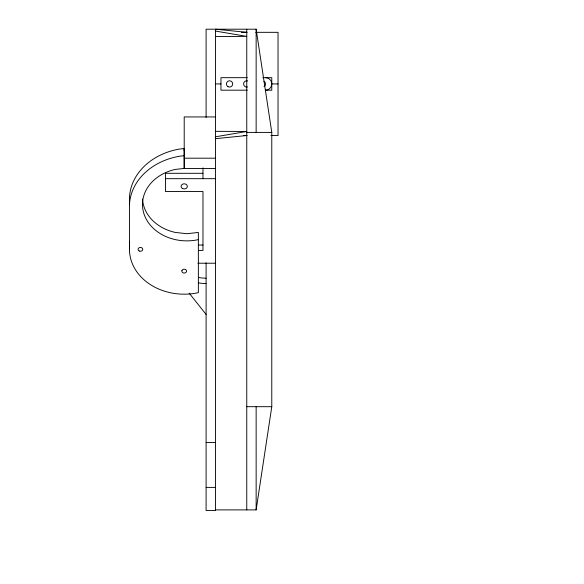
<?xml version="1.0" encoding="UTF-8"?>
<svg xmlns="http://www.w3.org/2000/svg" width="584" height="584" viewBox="0 0 584 584"><rect width="100%" height="100%" fill="white"/><g stroke="black" fill="none" stroke-linecap="round" stroke-linejoin="round"><path stroke-width="0.88" d="M142.54 199.056A44.384 36.354 0 0 0 175.382 232.454L186.873 233.695L198.363 232.454L198.37 292.657A54.728 44.837 0 0 1 129.473 249.353L129.473 197.341A62.948 51.567 0 0 1 179.405 149.081L184.208 148.497L184.208 168.447L175.39 169.397A44.384 36.354 0 0 0 144 213.927A44.384 36.354 0 0 0 198.363 239.63M184.208 150.825L184.208 148.497M215.489 509.898L256.142 509.898L271.779 406.69L271.779 132.407L256.142 29.2L206.101 29.2L206.101 117.428M215.489 136.802L246.762 131.473L215.489 131.334M184.208 155.672L179.405 156.257A62.948 51.567 0 0 0 129.48 204.517L129.473 197.341M215.489 138.663L246.762 135.539M215.489 36.529L246.762 36.391L215.489 31.061M241.396 32.324L247.076 32.324M255.697 32.324L278.035 32.324L278.035 135.539L270.888 135.539M247.339 77.679L220.964 77.679L220.964 90.184L247.339 90.184M262.8 77.679L271.779 77.679L271.779 90.184L265.523 90.184A6.256 6.256 0 0 0 271.779 83.928L278.035 83.928M215.489 83.928L220.964 83.928M215.489 116.939L184.208 116.939L184.208 168.447L215.489 168.447M246.762 132.407L271.779 132.407M243.433 135.539L247.076 135.539M184.208 158.198L215.489 158.198M202.977 173.302L165.447 173.302L165.447 191.494L202.977 191.494L202.977 250.419L198.509 250.419M165.447 178.682L215.489 178.682M198.509 245.032L202.977 245.032M197.947 263.223L215.489 263.223M246.762 406.69L271.779 406.69M206.101 442.562L215.489 442.562M206.101 487.392L215.489 487.392M206.101 278.225L200.911 277.896A25.017 20.498 0 0 1 198.545 277.378M206.101 283.605L200.911 283.276A25.017 20.498 0 0 1 198.545 282.766M246.762 32.324L215.489 29.2L215.489 510.526L206.101 510.526L206.101 262.829M189.165 293.117L206.101 314.462M129.473 249.353L129.473 242.177A54.728 44.837 0 0 0 129.575 244.871M256.142 29.2L256.142 132.407M256.142 406.69L256.142 509.898M246.762 29.2L246.762 509.898M202.977 167.834L202.977 178.682M265.523 77.679A6.256 6.256 0 0 1 271.779 83.928M247.463 86.98A3.124 3.124 0 0 1 243.711 84.636L243.637 83.826A3.124 3.124 0 0 1 244.63 81.643L245.295 81.169A3.124 3.124 0 0 1 247.674 80.942M263.961 81.22A3.124 3.124 0 0 1 263.961 86.644M181.938 270.626L181.858 271.122A2.343 1.92 0 0 0 184.208 273.049A2.343 1.92 0 0 0 186.552 271.122L186.471 270.626A2.343 1.92 0 0 0 184.208 269.202A2.343 1.92 0 0 0 181.938 270.626M228.001 86.644A3.124 3.124 0 0 0 232.695 83.928A3.124 3.124 0 0 0 228.001 81.22A3.124 3.124 0 0 0 228.001 86.644M139.248 251.011A2.343 1.92 0 0 0 142.766 249.346A2.343 1.92 0 0 0 139.248 247.689A2.343 1.92 0 0 0 139.248 251.011M182.646 188.588A3.124 2.562 0 0 0 187.34 186.369A3.124 2.562 0 0 0 182.646 184.15A3.124 2.562 0 0 0 182.646 188.588"/></g></svg>
